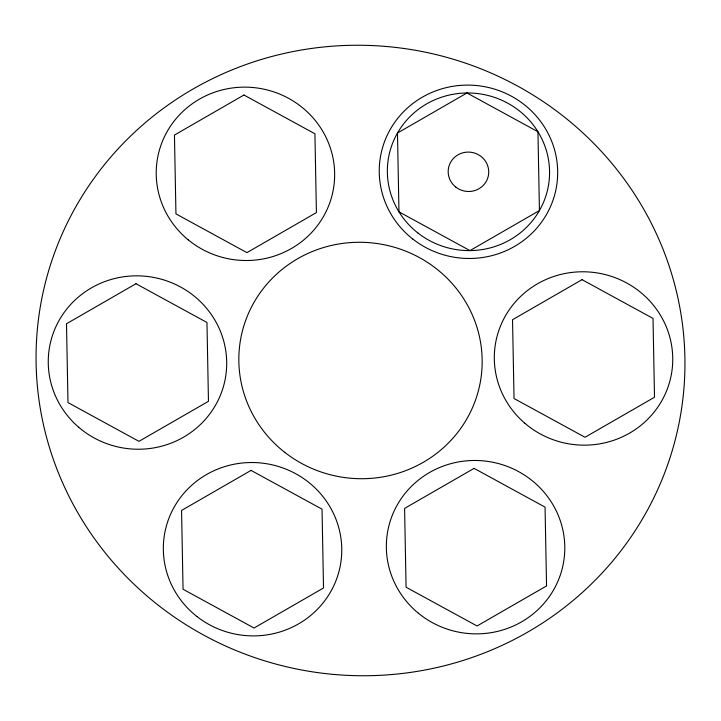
<?xml version="1.0" encoding="UTF-8"?>
<svg xmlns="http://www.w3.org/2000/svg" width="721" height="721" viewBox="0 0 721 721"><rect width="100%" height="100%" fill="white"/><g stroke="black" fill="none" stroke-linecap="round" stroke-linejoin="round"><path stroke-width="1.08" d="M243.941 95.019L174.455 135.061L175.942 213.876L246.924 252.638L316.411 212.587L314.924 133.782L243.941 95.019M135.981 283.723L66.494 323.774L67.99 402.579L138.964 441.342L208.459 401.3L206.963 322.485L135.981 283.723M466.965 92.982L397.478 133.024L398.965 211.839L469.948 250.602L539.434 210.559L537.947 131.745L466.965 92.982M251.052 470.398L181.566 510.441L183.053 589.255L254.035 628.018L323.522 587.976L322.035 509.161L251.052 470.398M582.036 279.658L512.541 319.7L514.037 398.515L585.019 437.277L654.506 397.226L653.01 318.421L582.036 279.658M474.076 468.362L404.589 508.413L406.076 587.218L477.059 625.981L546.545 585.939L545.058 507.124L474.076 468.362M158.566 605.469A324.675 315.032 8.7 0 0 681.399 409.861A324.675 315.032 8.7 0 0 241.535 66.17A324.675 315.032 8.7 0 0 158.566 605.469M284.777 452.364A121.75 118.136 8.7 0 0 480.835 379.012A121.75 118.136 8.7 0 0 315.888 250.124A121.75 118.136 8.7 0 0 284.777 452.364M417.973 233.036A81.167 78.76 8.7 0 0 548.681 184.134A81.167 78.76 8.7 0 0 438.719 98.209A81.167 78.76 8.7 0 0 417.973 233.036M412.926 239.156A89.287 86.637 8.7 0 0 556.702 185.369A89.287 86.637 8.7 0 0 435.745 90.855A89.287 86.637 8.7 0 0 412.926 239.156M188.253 239.877A89.287 86.637 8.7 0 0 333.336 189.434A89.287 86.637 8.7 0 0 214.705 92.171A89.287 86.637 8.7 0 0 188.253 239.877M78.679 427.229A89.287 86.637 8.7 0 0 224.997 380.165A89.287 86.637 8.7 0 0 108.745 280.208A89.287 86.637 8.7 0 0 78.679 427.229M197.013 616.572A89.287 86.637 8.7 0 0 340.79 562.777A89.287 86.637 8.7 0 0 219.833 468.271A89.287 86.637 8.7 0 0 197.013 616.572M418.387 613.22A89.287 86.637 8.7 0 0 563.48 562.777A89.287 86.637 8.7 0 0 444.839 465.514A89.287 86.637 8.7 0 0 418.387 613.22M524.735 423.164A89.287 86.637 8.7 0 0 671.044 376.101A89.287 86.637 8.7 0 0 554.8 276.143A89.287 86.637 8.7 0 0 524.735 423.164M455.834 187.1A20.296 19.692 8.7 0 0 488.514 174.879A20.296 19.692 8.7 0 0 461.025 153.393A20.296 19.692 8.7 0 0 455.834 187.1"/></g></svg>
